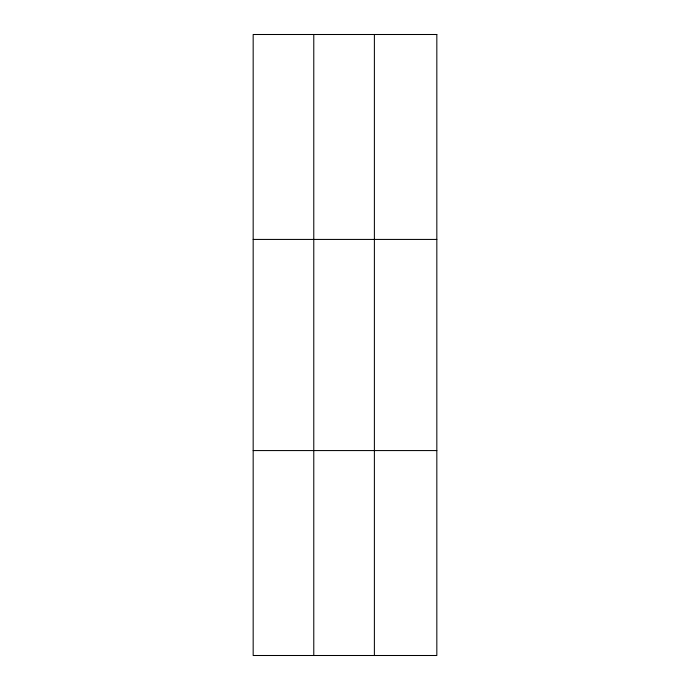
<?xml version="1.0" encoding="UTF-8"?>
<svg xmlns="http://www.w3.org/2000/svg" width="690" height="690" viewBox="0 0 690 690"><rect width="100%" height="100%" fill="white"/><g stroke="black" fill="none" stroke-linecap="round" stroke-linejoin="round"><path stroke-width="1.03" d="M313.778 34.5L313.778 655.5M374.385 34.5L374.385 655.5M253.17 239.43L436.83 239.43M253.17 450.57L436.83 450.57M436.83 34.5L436.83 655.5L253.17 655.5L253.17 34.5L436.83 34.5"/></g></svg>
